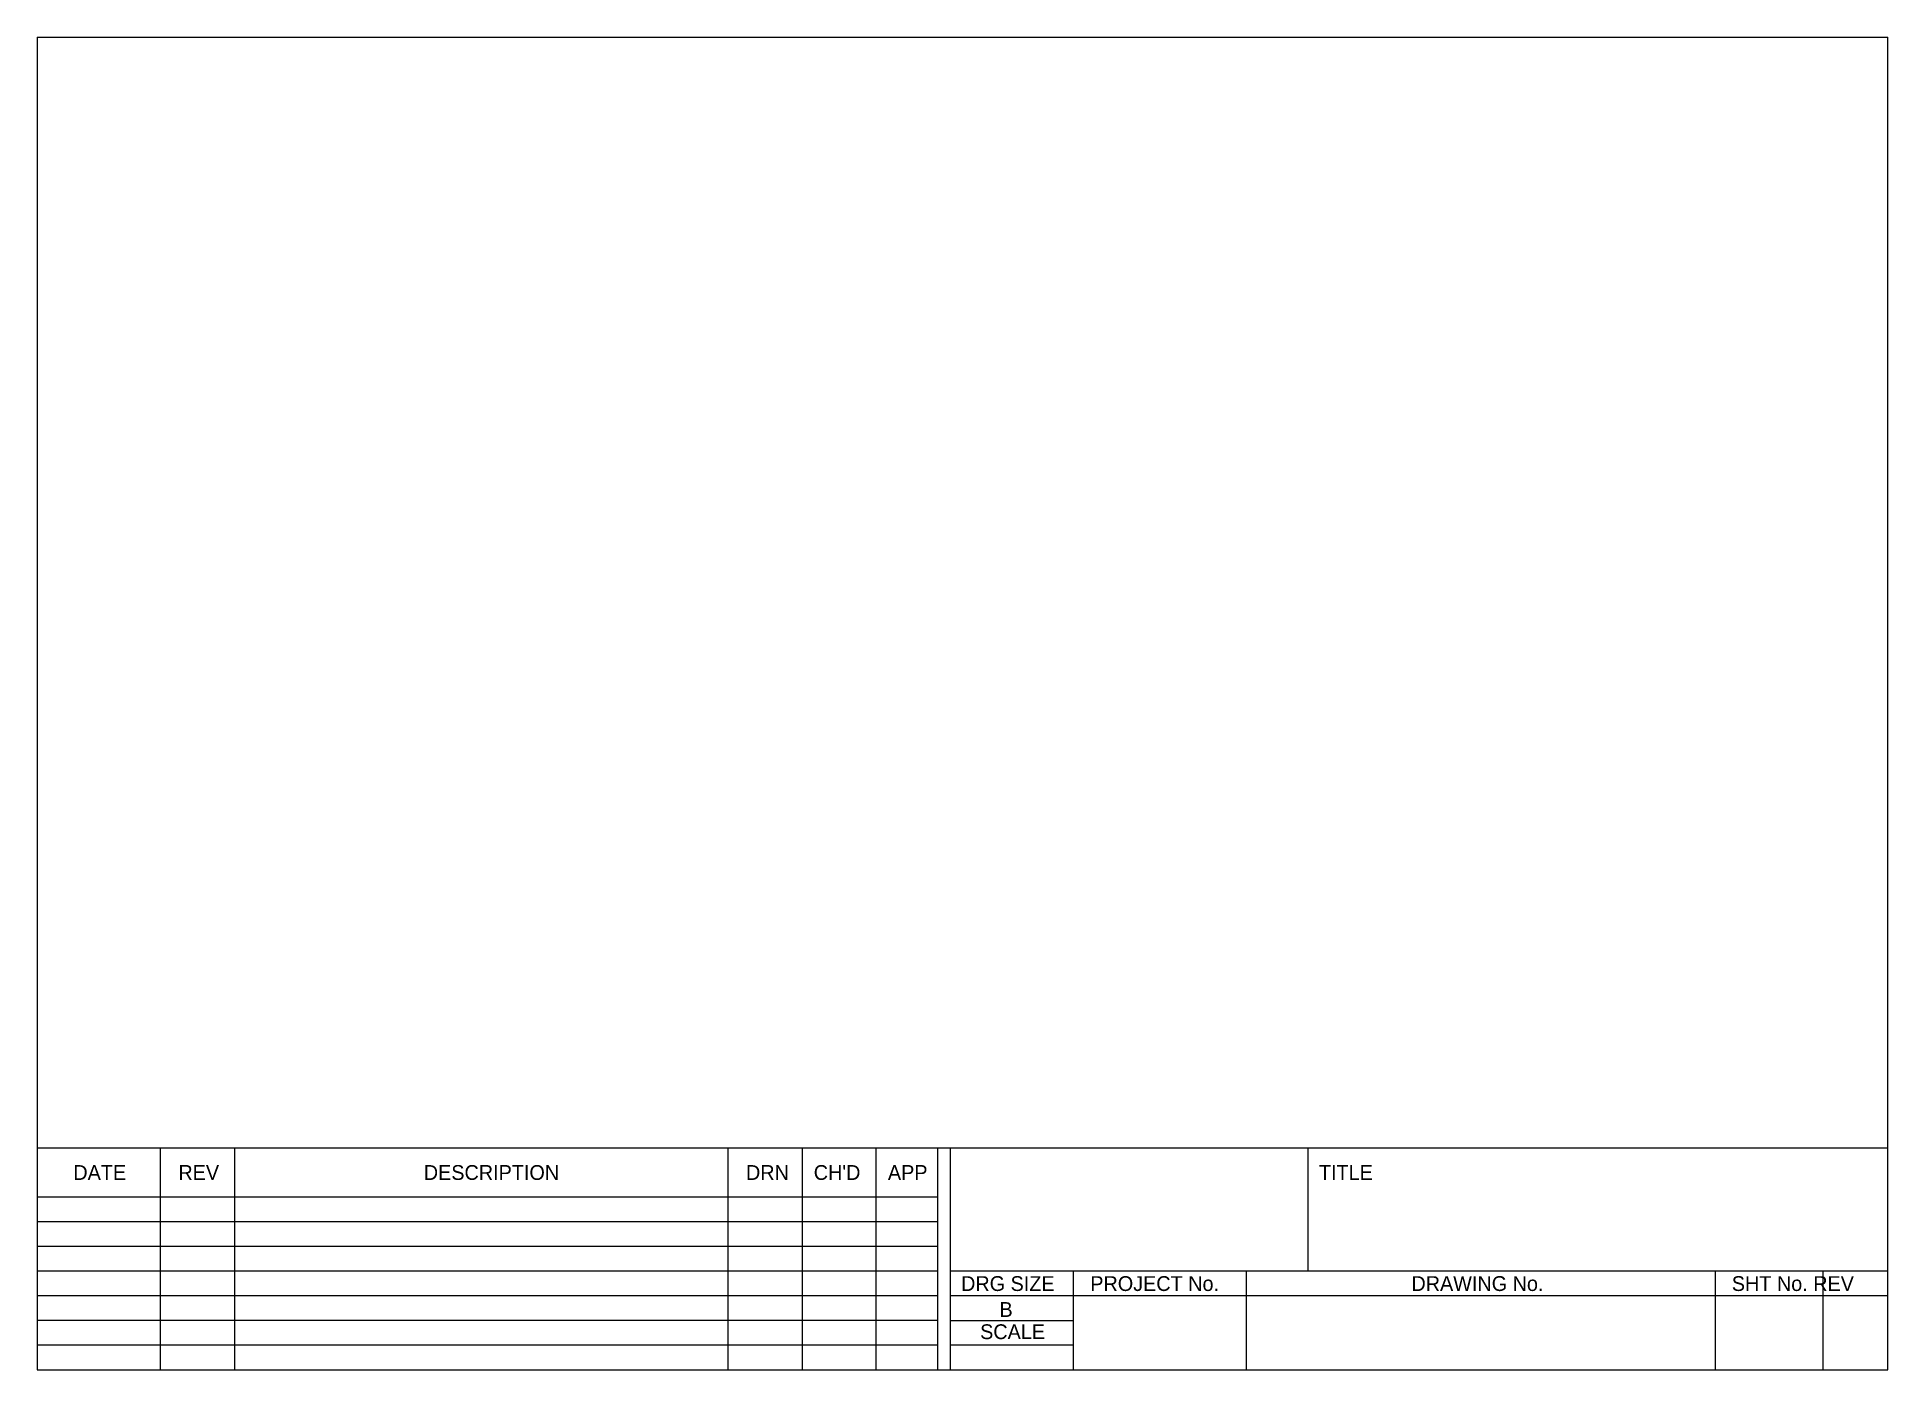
# Model space of a CAD drawing. Extents: x 5 to 380, y 10 to 280.
import ezdxf

# ---------------------------------------------------------------- set-up
doc = ezdxf.new("R2010")
doc.units = 0

msp = doc.modelspace()

# ---------------------------------------------------------------- linework, layer by layer
for p, q in [((5, 280), (5, 10)), ((5, 280), (380, 280)), ((380, 10), (380, 280)), ((5, 55), (380, 55)), ((30, 10), (30, 55)), ((45, 55), (45, 10)), ((145, 10), (145, 55)), ((160, 55), (160, 10)), ((175, 10), (175, 55)), ((187.5, 10), (187.5, 55)), ((190, 55), (190, 10)), ((262.5, 30), (262.5, 55)), ((187.5, 45), (5, 45)), ((187.5, 40), (5, 40)), ((187.5, 35), (5, 35)), ((187.5, 30), (5, 30)), ((380, 30), (190, 30)), ((215, 10), (215, 30)), ((250, 30), (250, 10)), ((345, 29.97), (345, 10)), ((366.85, 10), (366.85, 29.97)), ((187.5, 25), (5, 25)), ((215, 25), (190, 25)), ((380, 25), (215, 25)), ((187.5, 20), (5, 20)), ((190, 20), (215, 20)), ((187.5, 15), (5, 15)), ((215, 15), (190, 15)), ((5, 10), (380, 10))]:
    msp.add_line(p, q)

# ---------------------------------------------------------------- texts
for s, p in [('DATE', (12.36, 48.5)), ('REV', (33.64, 48.5)), ('DESCRIPTION', (83.36, 48.5)), ('DRN', (148.64, 48.5)), ("CH'D", (162.36, 48.5)), ('APP', (177.39, 48.5)), ('TITLE', (264.71, 48.5)), ('DRG SIZE', (192.21, 26)), ('PROJECT No.', (218.39, 26)), ('DRAWING No.', (283.45, 26)), ('SHT No. REV', (348.36, 26)), ('B', (200, 20.75)), ('SCALE', (196.07, 16.25))]:
    msp.add_text(s, height=3).set_placement(p)

doc.saveas('drawing.dxf')
